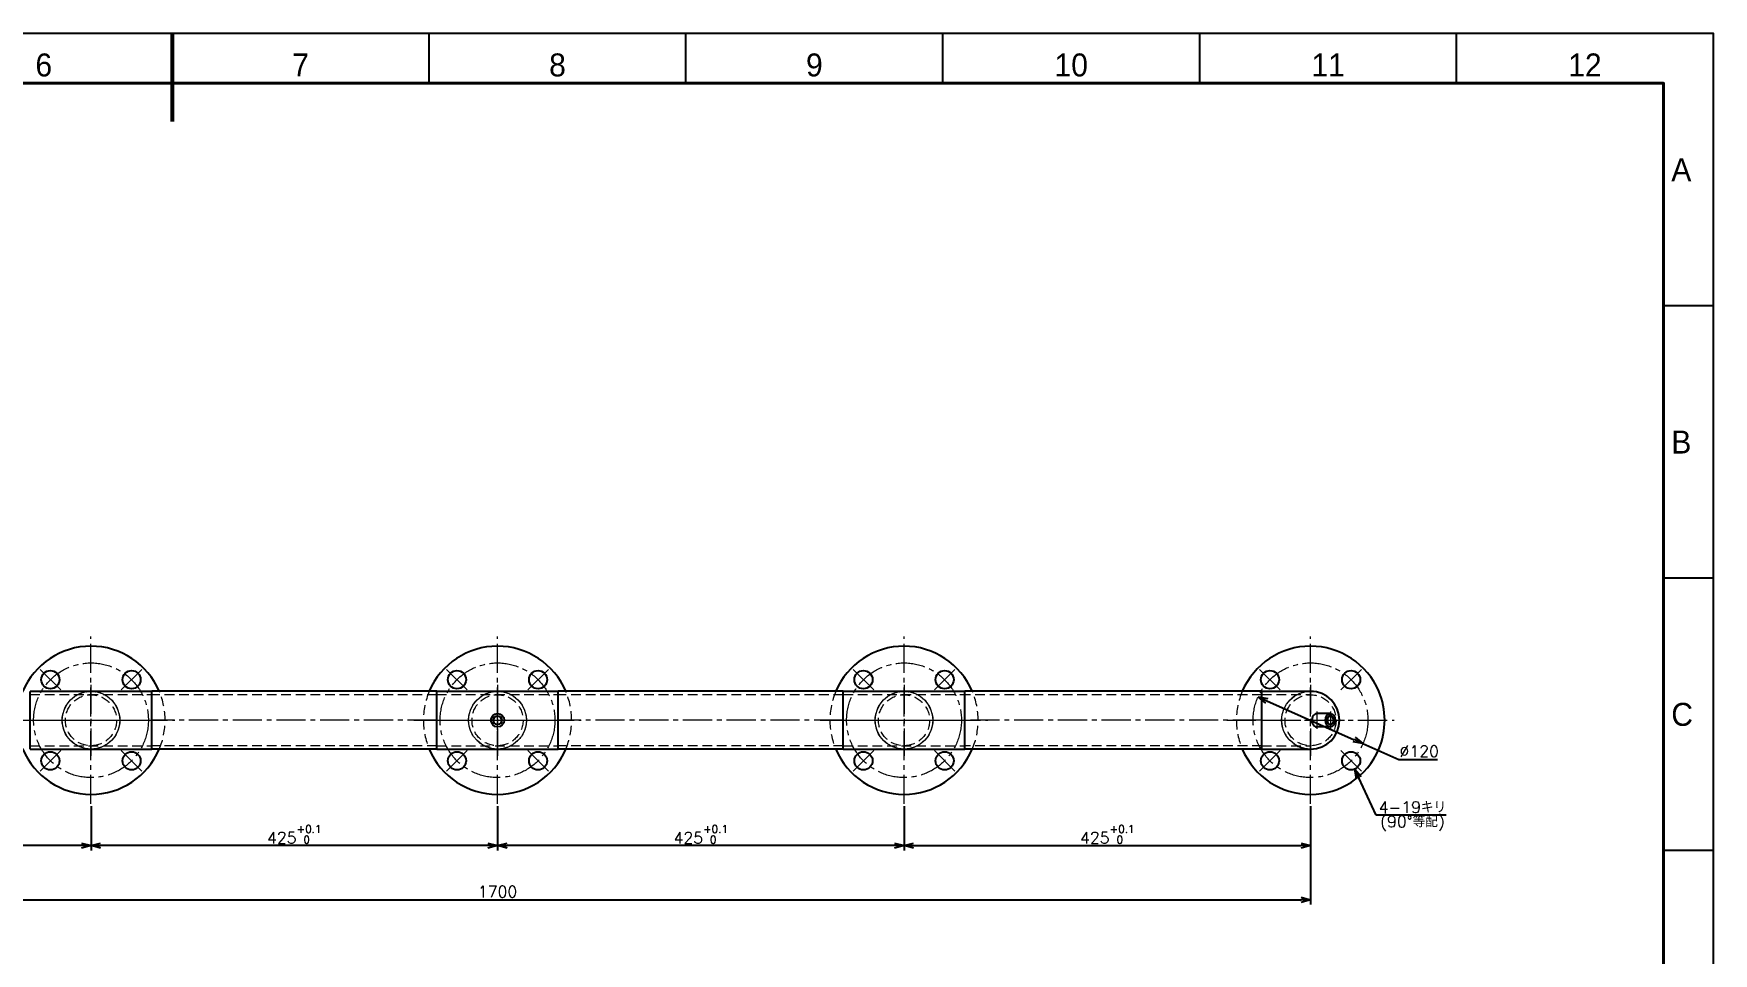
# Model space of a CAD drawing. Header units: millimetres. Extents: x -10 to 7117, y -19 to 2370.
# Drawn here: x 5361 to 7117, y 1341 to 2303 of the extents above; entities that cross this region are included whole.
import ezdxf
from ezdxf.enums import TextEntityAlignment as Align

# ---------------------------------------------------------------- set-up
doc = ezdxf.new("R2010")
doc.units = ezdxf.units.MM
doc.header["$LTSCALE"] = 1.6
doc.header["$PDMODE"] = 99
doc.header["$PDSIZE"] = 1
doc.linetypes.add('CENTER2', pattern=[28.575, 19.05, -3.175, 3.175, -3.175])
doc.linetypes.add('HIDDEN', pattern=[9.525, 6.35, -3.175])
for name, color, linetype, lineweight in [('01_NORMAL', 7, 'Continuous', 25), ('02_細線', 5, 'Continuous', 13), ('04_HIDDEN', 2, 'HIDDEN', 13), ('04_中心線', 1, 'CENTER2', 9), ('05_CENTER', 4, 'CENTER2', 13), ('08_DIM', 3, 'Continuous', 13), ('99_図枠', 7, 'Continuous', 40)]:
    doc.layers.add(name, color=color, linetype=linetype, lineweight=lineweight)
doc.layers.add('10_DRAFT', color=8, linetype='Continuous', lineweight=0, plot=False)
doc.styles.add('KSS_TXT', font='txt.shx', dxfattribs={"bigfont": 'extfont2.shx'})
doc.styles.add('表題用', font='MS PGothic.ttf')
doc.dimstyles.new('KSS_DIM', dxfattribs={"dimscale": 4, "dimtxt": 3, "dimasz": 2.5, "dimexe": 1.25, "dimexo": 0.625, "dimtad": 1, "dimdsep": 46, "dimtxsty": 'KSS_TXT', "dimblk": 'OPEN30', "dimcen": 0, "dimazin": 2, "dimtfac": 0.75, "dimtmove": 0, "dimatfit": 3, "dimldrblk": 'OPEN30', "dimfxl": 1.25, "dimtolj": 1, "dimarcsym": 0})
doc.dimstyles.new('KSS_DIM$3', dxfattribs={"dimscale": 4, "dimtxt": 3, "dimasz": 2.5, "dimexe": 1.25, "dimexo": 0.625, "dimtad": 1, "dimtih": 1, "dimtoh": 1, "dimdsep": 46, "dimtxsty": 'KSS_TXT', "dimblk": 'OPEN30', "dimcen": 0, "dimazin": 2, "dimtfac": 0.75, "dimtofl": 0, "dimtmove": 0, "dimatfit": 3, "dimldrblk": 'OPEN30', "dimfxl": 1.25, "dimtolj": 1, "dimarcsym": 0})

# ---------------------------------------------------------------- blocks, each defined once
blk = doc.blocks.new('A$C48047B7D')
at = {"color": 0}
for p, q in [((0, 30.2), (-50.8, 30.2)), ((0, 30.2), (0, -30.2)), ((-71.5, 7), (-57.3, 7)), ((-71.5, -7), (-57.3, -7)), ((-50.8, -30.2), (0, -30.2))]:
    blk.add_line(p, q, dxfattribs=at)
blk.add_arc((-50.8, 0), 30.3, 90, 270, dxfattribs=at)
for major_axis in [(0, -7), (0, 4.86), (0, 4.28)]:
    blk.add_ellipse((-71.5, 0), major_axis=major_axis, ratio=0.707107, dxfattribs=at)
blk.add_ellipse((-57.3, 0), major_axis=(0, -7), ratio=0.707107, start_param=0, end_param=3.14161, dxfattribs=at)
at = {"layer": '04_HIDDEN'}
for p, q in [((0, 26.7), (-50.8, 26.7)), ((0, -26.8), (-50.8, -26.8))]:
    blk.add_line(p, q, dxfattribs=at)
blk.add_circle((-50.8, 0), 26.7, dxfattribs=at)
blk.add_arc((-50.8, 0), 30.3, 270, 90, dxfattribs=at)
at = {"layer": '05_CENTER'}
for p, q in [((-50.8, -37.2), (-50.8, 37.2)), ((0, 0), (-88, 0)), ((-71.5, -9.1), (-71.5, 9.1)), ((-57.3, -9.1), (-57.3, 9.1))]:
    blk.add_line(p, q, dxfattribs=at)
blk = doc.blocks.new('A$C1FB27735')
at = {"color": 0}
for p, q in [((0, 30.2), (-127, 30.2)), ((-127, 30.2), (-127, -30.2)), ((0, 30.2), (0, -30.2)), ((-127, -30.2), (0, -30.2))]:
    blk.add_line(p, q, dxfattribs=at)
at = {"layer": '04_HIDDEN'}
for p, q in [((0, 26.7), (-127, 26.7)), ((0, -26.8), (-127, -26.8))]:
    blk.add_line(p, q, dxfattribs=at)
for radius in [30.2, 26.7]:
    blk.add_circle((-63.5, 0), radius, dxfattribs=at)
at = {"layer": '05_CENTER'}
for p, q in [((-63.5, -37.2), (-63.5, 37.2)), ((0, 0), (-127, 0))]:
    blk.add_line(p, q, dxfattribs=at)
blk = doc.blocks.new('A$C62A94FE4')
at = {"color": 0}
for centre in [(0, 60), (-60, 0), (60, 0), (0, -60)]:
    blk.add_circle(centre, 9.5, dxfattribs=at)
for start, end in [(67.9746, 202.0254), (247.9746, 22.0254)]:
    blk.add_arc((0, 0), 77.5, start, end, dxfattribs=at)
at = {"layer": '04_HIDDEN'}
for start, end in [(22.0254, 67.9746), (202.0254, 247.9746)]:
    blk.add_arc((0, 0), 77.5, start, end, dxfattribs=at)
at = {"layer": '05_CENTER'}
for p, q in [((0, 75.3), (0, 44.7)), ((61.9, -61.9), (-61.9, 61.9)), ((-61.9, -61.9), (61.9, 61.9)), ((-75.3, 0), (-44.7, 0)), ((75.3, 0), (44.7, 0)), ((0, -75.3), (0, -44.7))]:
    blk.add_line(p, q, dxfattribs=at)
blk.add_circle((0, 0), 60, dxfattribs=at)
at = {"layer": '10_DRAFT'}
blk.add_circle((0, 0), 30.2, dxfattribs=at)
blk = doc.blocks.new('_Open30')
at = {"color": 0, "linetype": 'ByBlock', "lineweight": -2}
for p, q in [((-1, 0.27), (0, 0)), ((0, 0), (-1, -0.27)), ((0, 0), (-1, 0))]:
    blk.add_line(p, q, dxfattribs=at)
blk = doc.blocks.new('*D284')
at = {"layer": '08_DIM', "color": 0, "lineweight": -2, "transparency": 16777216}
for p, q in [((6270.8, 1494.7), (6270.8, 1448.6)), ((6695.8, 1494.7), (6695.8, 1448.6)), ((6280.8, 1453.6), (6685.8, 1453.6))]:
    blk.add_line(p, q, dxfattribs=at)
at = {"layer": 'Defpoints', "color": 0, "transparency": 16777216}
for p in [(6270.8, 1497.2), (6695.8, 1497.2), (6695.8, 1453.6)]:
    blk.add_point(p, dxfattribs=at)
at = {"layer": '08_DIM', "color": 0, "lineweight": -2, "transparency": 16777216, "xscale": 10, "yscale": 10, "zscale": 10, "rotation": 180}
blk.add_blockref('_Open30', (6270.8, 1453.6), dxfattribs=at)
at = {"layer": '08_DIM', "color": 0, "lineweight": -2, "transparency": 16777216, "xscale": 10, "yscale": 10, "zscale": 10}
blk.add_blockref('_Open30', (6695.8, 1453.6), dxfattribs=at)
at = {"layer": '08_DIM', "color": 0, "transparency": 16777216, "insert": (6483.3, 1465.4), "char_height": 12, "attachment_point": 5, "style": 'KSS_TXT'}
blk.add_mtext('425{\\H8;\\S+0.1^  0;}', dxfattribs=at)
blk = doc.blocks.new('*D285')
at = {"layer": '08_DIM', "color": 0, "lineweight": -2, "transparency": 16777216}
for p, q in [((5845.8, 1494.7), (5845.8, 1448.6)), ((6270.8, 1494.7), (6270.8, 1448.6)), ((6260.8, 1453.6), (5855.8, 1453.6))]:
    blk.add_line(p, q, dxfattribs=at)
at = {"layer": 'Defpoints', "color": 0, "transparency": 16777216}
for p in [(5845.8, 1497.2), (6270.8, 1497.2), (5845.8, 1453.6)]:
    blk.add_point(p, dxfattribs=at)
at = {"layer": '08_DIM', "color": 0, "lineweight": -2, "transparency": 16777216, "xscale": 10, "yscale": 10, "zscale": 10, "rotation": 180}
blk.add_blockref('_Open30', (5845.8, 1453.6), dxfattribs=at)
at = {"layer": '08_DIM', "color": 0, "lineweight": -2, "transparency": 16777216, "xscale": 10, "yscale": 10, "zscale": 10}
blk.add_blockref('_Open30', (6270.8, 1453.6), dxfattribs=at)
at = {"layer": '08_DIM', "color": 0, "transparency": 16777216, "insert": (6058.3, 1465.4), "char_height": 12, "attachment_point": 5, "style": 'KSS_TXT'}
blk.add_mtext('425{\\H8;\\S+0.1^  0;}', dxfattribs=at)
blk = doc.blocks.new('*D286')
at = {"layer": '08_DIM', "color": 0, "lineweight": -2, "transparency": 16777216}
for p, q in [((5420.8, 1494.7), (5420.8, 1448.6)), ((5845.8, 1494.7), (5845.8, 1448.6)), ((5835.8, 1453.6), (5430.8, 1453.6))]:
    blk.add_line(p, q, dxfattribs=at)
at = {"layer": 'Defpoints', "color": 0, "transparency": 16777216}
for p in [(5420.8, 1497.2), (5845.8, 1497.2), (5420.8, 1453.6)]:
    blk.add_point(p, dxfattribs=at)
at = {"layer": '08_DIM', "color": 0, "lineweight": -2, "transparency": 16777216, "xscale": 10, "yscale": 10, "zscale": 10, "rotation": 180}
blk.add_blockref('_Open30', (5420.8, 1453.6), dxfattribs=at)
at = {"layer": '08_DIM', "color": 0, "lineweight": -2, "transparency": 16777216, "xscale": 10, "yscale": 10, "zscale": 10}
blk.add_blockref('_Open30', (5845.8, 1453.6), dxfattribs=at)
at = {"layer": '08_DIM', "color": 0, "transparency": 16777216, "insert": (5633.3, 1465.4), "char_height": 12, "attachment_point": 5, "style": 'KSS_TXT'}
blk.add_mtext('425{\\H8;\\S+0.1^  0;}', dxfattribs=at)
blk = doc.blocks.new('*D287')
at = {"layer": '08_DIM', "color": 0, "lineweight": -2, "transparency": 16777216}
for p, q in [((4995.8, 1494.7), (4995.8, 1448.6)), ((5420.8, 1494.7), (5420.8, 1448.6)), ((5410.8, 1453.6), (5005.8, 1453.6))]:
    blk.add_line(p, q, dxfattribs=at)
at = {"layer": 'Defpoints', "color": 0, "transparency": 16777216}
for p in [(4995.8, 1497.2), (5420.8, 1497.2), (4995.8, 1453.6)]:
    blk.add_point(p, dxfattribs=at)
at = {"layer": '08_DIM', "color": 0, "lineweight": -2, "transparency": 16777216, "xscale": 10, "yscale": 10, "zscale": 10, "rotation": 180}
blk.add_blockref('_Open30', (4995.8, 1453.6), dxfattribs=at)
at = {"layer": '08_DIM', "color": 0, "lineweight": -2, "transparency": 16777216, "xscale": 10, "yscale": 10, "zscale": 10}
blk.add_blockref('_Open30', (5420.8, 1453.6), dxfattribs=at)
at = {"layer": '08_DIM', "color": 0, "transparency": 16777216, "insert": (5208.3, 1465.4), "char_height": 12, "attachment_point": 5, "style": 'KSS_TXT'}
blk.add_mtext('425{\\H8;\\S+0.1^  0;}', dxfattribs=at)
blk = doc.blocks.new('*D289')
at = {"layer": '08_DIM', "color": 0, "lineweight": -2, "transparency": 16777216}
for p, q in [((4995.8, 1494.7), (4995.8, 1391.9)), ((6695.8, 1494.7), (6695.8, 1391.9)), ((5005.8, 1396.9), (6685.8, 1396.9))]:
    blk.add_line(p, q, dxfattribs=at)
at = {"layer": 'Defpoints', "color": 0, "transparency": 16777216}
for p in [(4995.8, 1497.2), (6695.8, 1497.2), (6695.8, 1396.9)]:
    blk.add_point(p, dxfattribs=at)
at = {"layer": '08_DIM', "color": 0, "lineweight": -2, "transparency": 16777216, "xscale": 10, "yscale": 10, "zscale": 10, "rotation": 180}
blk.add_blockref('_Open30', (4995.8, 1396.9), dxfattribs=at)
at = {"layer": '08_DIM', "color": 0, "lineweight": -2, "transparency": 16777216, "xscale": 10, "yscale": 10, "zscale": 10}
blk.add_blockref('_Open30', (6695.8, 1396.9), dxfattribs=at)
at = {"layer": '08_DIM', "color": 0, "transparency": 16777216, "insert": (5845.8, 1405.4), "char_height": 12, "attachment_point": 5, "style": 'KSS_TXT'}
blk.add_mtext('\\A1;1700', dxfattribs=at)
blk = doc.blocks.new('*D301')
at = {"layer": '08_DIM', "color": 0, "lineweight": -2, "transparency": 16777216}
for p, q in [((6650.1, 1605), (6741.4, 1564.4)), ((6750.6, 1560.4), (6787.9, 1543.8)), ((6787.9, 1543.8), (6828.4, 1543.8))]:
    blk.add_line(p, q, dxfattribs=at)
at = {"layer": 'Defpoints', "color": 0, "transparency": 16777216}
for p in [(6640.9, 1609.1), (6750.6, 1560.4)]:
    blk.add_point(p, dxfattribs=at)
at = {"layer": '08_DIM', "color": 0, "lineweight": -2, "transparency": 16777216, "xscale": 10, "yscale": 10, "zscale": 10}
for p, rotation in [((6640.9, 1609.1), 156.0414939255486), ((6750.6, 1560.4), 336.0414939255486)]:
    blk.add_blockref('_Open30', p, dxfattribs=dict(at, rotation=rotation))
at = {"layer": '08_DIM', "color": 0, "transparency": 16777216, "insert": (6809.4, 1552.3), "char_height": 12, "attachment_point": 5, "style": 'KSS_TXT'}
blk.add_mtext('\\A1;%%C120', dxfattribs=at)
blk = doc.blocks.new('*D302')
at = {"layer": '08_DIM', "color": 0, "lineweight": -2, "transparency": 16777216}
for p, q in [((6764.4, 1485.3), (6746.3, 1524.6)), ((6837.7, 1485.3), (6764.4, 1485.3))]:
    blk.add_line(p, q, dxfattribs=at)
at = {"layer": 'Defpoints', "color": 0, "transparency": 16777216}
for p in [(6734.2, 1550.9), (6742.1, 1533.7)]:
    blk.add_point(p, dxfattribs=at)
at = {"layer": '08_DIM', "color": 0, "lineweight": -2, "transparency": 16777216, "xscale": 10, "yscale": 10, "zscale": 10, "rotation": 114.6484569864175}
blk.add_blockref('_Open30', (6742.1, 1533.7), dxfattribs=at)
at = {"layer": '08_DIM', "color": 0, "transparency": 16777216, "char_height": 12, "attachment_point": 5, "style": 'KSS_TXT'}
for s, insert in [('\\A1;4-19キリ', (6802.3, 1493.8)), ('\\A1;(90°等配)', (6802.3, 1476.8))]:
    blk.add_mtext(s, dxfattribs=dict(at, insert=insert))
blk = doc.blocks.new('*U306')
at = {"layer": '04_中心線', "color": 0, "linetype": 'CENTER2', "transparency": 16777216}
for p, q in [((-10.5, 0), (-1.4, 0)), ((0, 1.4), (0, 10.5)), ((1.4, 0), (10.5, 0)), ((0, -10.5), (0, -1.4))]:
    blk.add_line(p, q, dxfattribs=at)
at = {"layer": '04_中心線', "color": 0, "linetype": 'Continuous', "transparency": 16777216}
for p, q in [((-0.7, 0), (0.7, 0)), ((0, -0.7), (0, 0.7))]:
    blk.add_line(p, q, dxfattribs=at)

msp = doc.modelspace()

# ---------------------------------------------------------------- linework, layer by layer
at = {"color": 0}
for p, q in [((5782.257, 1614.988), (5484.257, 1614.988)), ((6207.257, 1614.988), (5909.257, 1614.988)), ((6644.957, 1614.988), (6334.257, 1614.988)), ((5782.257, 1554.488), (5484.257, 1554.488)), ((6207.257, 1554.488), (5909.257, 1554.488)), ((6644.957, 1554.488), (6334.257, 1554.488))]:
    msp.add_line(p, q, dxfattribs=at)
msp.add_arc((6695.757, 1584.738), 77.5, 337.025427, 22.974573, dxfattribs=at)
at = {"layer": '01_NORMAL'}
for radius in [7, 4.283]:
    msp.add_circle((5845.757, 1584.738), radius, dxfattribs=at)
at = {"layer": '02_細線'}
msp.add_circle((5845.757, 1584.738), 4.864, dxfattribs=at)
at = {"layer": '04_HIDDEN'}
for p, q in [((5782.257, 1611.488), (5484.257, 1611.488)), ((6207.257, 1611.488), (5909.257, 1611.488)), ((6644.957, 1611.488), (6334.257, 1611.488)), ((5782.257, 1557.988), (5484.257, 1557.988)), ((6207.257, 1557.988), (5909.257, 1557.988)), ((6644.957, 1557.988), (6334.257, 1557.988))]:
    msp.add_line(p, q, dxfattribs=at)
at = {"layer": '05_CENTER'}
for p, q in [((5782.257, 1584.738), (5484.257, 1584.738)), ((6207.257, 1584.738), (5909.257, 1584.738)), ((6644.957, 1584.738), (6334.257, 1584.738))]:
    msp.add_line(p, q, dxfattribs=at)
at = {"layer": '99_図枠', "lineweight": 53}
msp.add_line((5505.66, 2303.021), (5505.66, 2211.012), dxfattribs=at)
at = {"layer": '99_図枠', "lineweight": 25}
for p, q in [((5774.207, 2251.016), (5774.207, 2303.021)), ((6042.754, 2251.016), (6042.754, 2303.021)), ((6311.301, 2251.016), (6311.301, 2303.021)), ((6311.301, 2251.016), (6311.301, 2303.021)), ((6579.848, 2251.016), (6579.848, 2303.021)), ((6848.394, 2251.016), (6848.394, 2303.021)), ((7116.941, 2018.17), (7064.936, 2018.17)), ((7116.941, 1733.318), (7064.936, 1733.318)), ((7116.941, 1448.466), (7064.936, 1448.466))]:
    msp.add_line(p, q, dxfattribs=at)
at = {"layer": '99_図枠'}
msp.add_lwpolyline([(4050.234, 76.214), (7064.936, 76.214), (7064.936, 2251.016), (4050.234, 2251.016)], close=True, dxfattribs=at)
at = {"layer": 'Defpoints'}
msp.add_lwpolyline([(3894.378, 24.441), (7116.941, 24.441), (7116.941, 2303.021), (3894.378, 2303.021)], close=True, dxfattribs=at)

# ---------------------------------------------------------------- block references
for name, p, rotation in [('A$C62A94FE4', (5420.757, 1584.738), 315), ('A$C62A94FE4', (5845.757, 1584.738), 315), ('A$C62A94FE4', (6270.757, 1584.738), 315), ('A$C62A94FE4', (6695.757, 1584.738), 315), ('A$C1FB27735', (5357.257, 1584.738), 180), ('A$C1FB27735', (5782.257, 1584.738), 180), ('A$C1FB27735', (6207.257, 1584.738), 180), ('A$C48047B7D', (6644.957, 1584.738), 180)]:
    msp.add_blockref(name, p, dxfattribs=dict(rotation=rotation))
at = {"layer": '04_中心線', "linetype": 'CENTER2'}
msp.add_blockref('*U306', (5845.757, 1584.738), dxfattribs=at)

# ---------------------------------------------------------------- texts
at = {"layer": '99_図枠', "lineweight": 13, "style": '表題用'}
for s, height, p in [('6', 24.002, (5371.386, 2251.016)), ('7', 24.002, (5639.933, 2251.016)), ('8', 24.002, (5908.48, 2251.016)), ('9', 24.002, (6177.027, 2251.016)), ('10', 24.0024, (6445.574, 2251.016)), ('11', 24.0024, (6714.121, 2251.016)), ('12', 24.0024, (6982.668, 2251.016))]:
    msp.add_text(s, height=height, dxfattribs=at).set_placement(p, align=Align.BOTTOM_CENTER)
for s, p in [('A', (7072.937, 2160.595)), ('B', (7072.937, 1875.744)), ('C', (7072.937, 1590.892))]:
    msp.add_text(s, height=24.002, dxfattribs=at).set_placement(p, align=Align.MIDDLE_LEFT)

# ---------------------------------------------------------------- dimensions: what is measured, and where the dimension line sits
at = {"layer": '08_DIM'}
dim = msp.add_diameter_dim_2p(p1=(6640.927, 1609.103), p2=(6750.587, 1560.374), dimstyle='KSS_DIM$3', override={"dimpost": '%%C<>', "dimtix": 1, "dimatfit": 2}, dxfattribs=at)
dim.commit()
dim.dimension.update_dxf_attribs({"geometry": '*D301', "text_midpoint": (6809.426, 1543.782), "dimtype": 163})
dim = msp.add_diameter_dim_2p(p1=(6734.221, 1550.946), p2=(6742.145, 1533.677), text='4-<>', dimstyle='KSS_DIM$3', override={"dimpost": '<>キリ\\X(90°等配)', "dimtix": 1}, dxfattribs=at)
dim.commit()
dim.dimension.update_dxf_attribs({"geometry": '*D302', "text_midpoint": (6802.261, 1485.261), "dimtype": 163})
for base, p1, p2, picture, middle in [((4995.757, 1453.551), (5420.757, 1497.238), (4995.757, 1497.238), '*D287', (5208.257, 1465.385)), ((5420.757, 1453.551), (5845.757, 1497.238), (5420.757, 1497.238), '*D286', (5633.257, 1465.385)), ((5845.757, 1453.551), (6270.757, 1497.238), (5845.757, 1497.238), '*D285', (6058.257, 1465.385)), ((6695.757, 1453.551), (6270.757, 1497.238), (6695.757, 1497.238), '*D284', (6483.257, 1465.385))]:
    dim = msp.add_linear_dim(base=base, p1=p1, p2=p2, dimstyle='KSS_DIM', override={"dimpost": '', "dimtol": 1, "dimlim": 0, "dimtp": 0.1, "dimtm": 0, "dimtfac": 0.666667, "dimtdec": 2, "dimtolj": 0, "dimtzin": 8}, dxfattribs=at)
    dim.commit()
    dim.dimension.update_dxf_attribs({"geometry": picture, "text_midpoint": middle})
dim = msp.add_linear_dim(base=(6695.757, 1396.884), p1=(4995.757, 1497.238), p2=(6695.757, 1497.238), dimstyle='KSS_DIM', dxfattribs=at)
dim.commit()
dim.dimension.update_dxf_attribs({"geometry": '*D289', "text_midpoint": (5845.757, 1405.384)})

doc.saveas('drawing.dxf')
